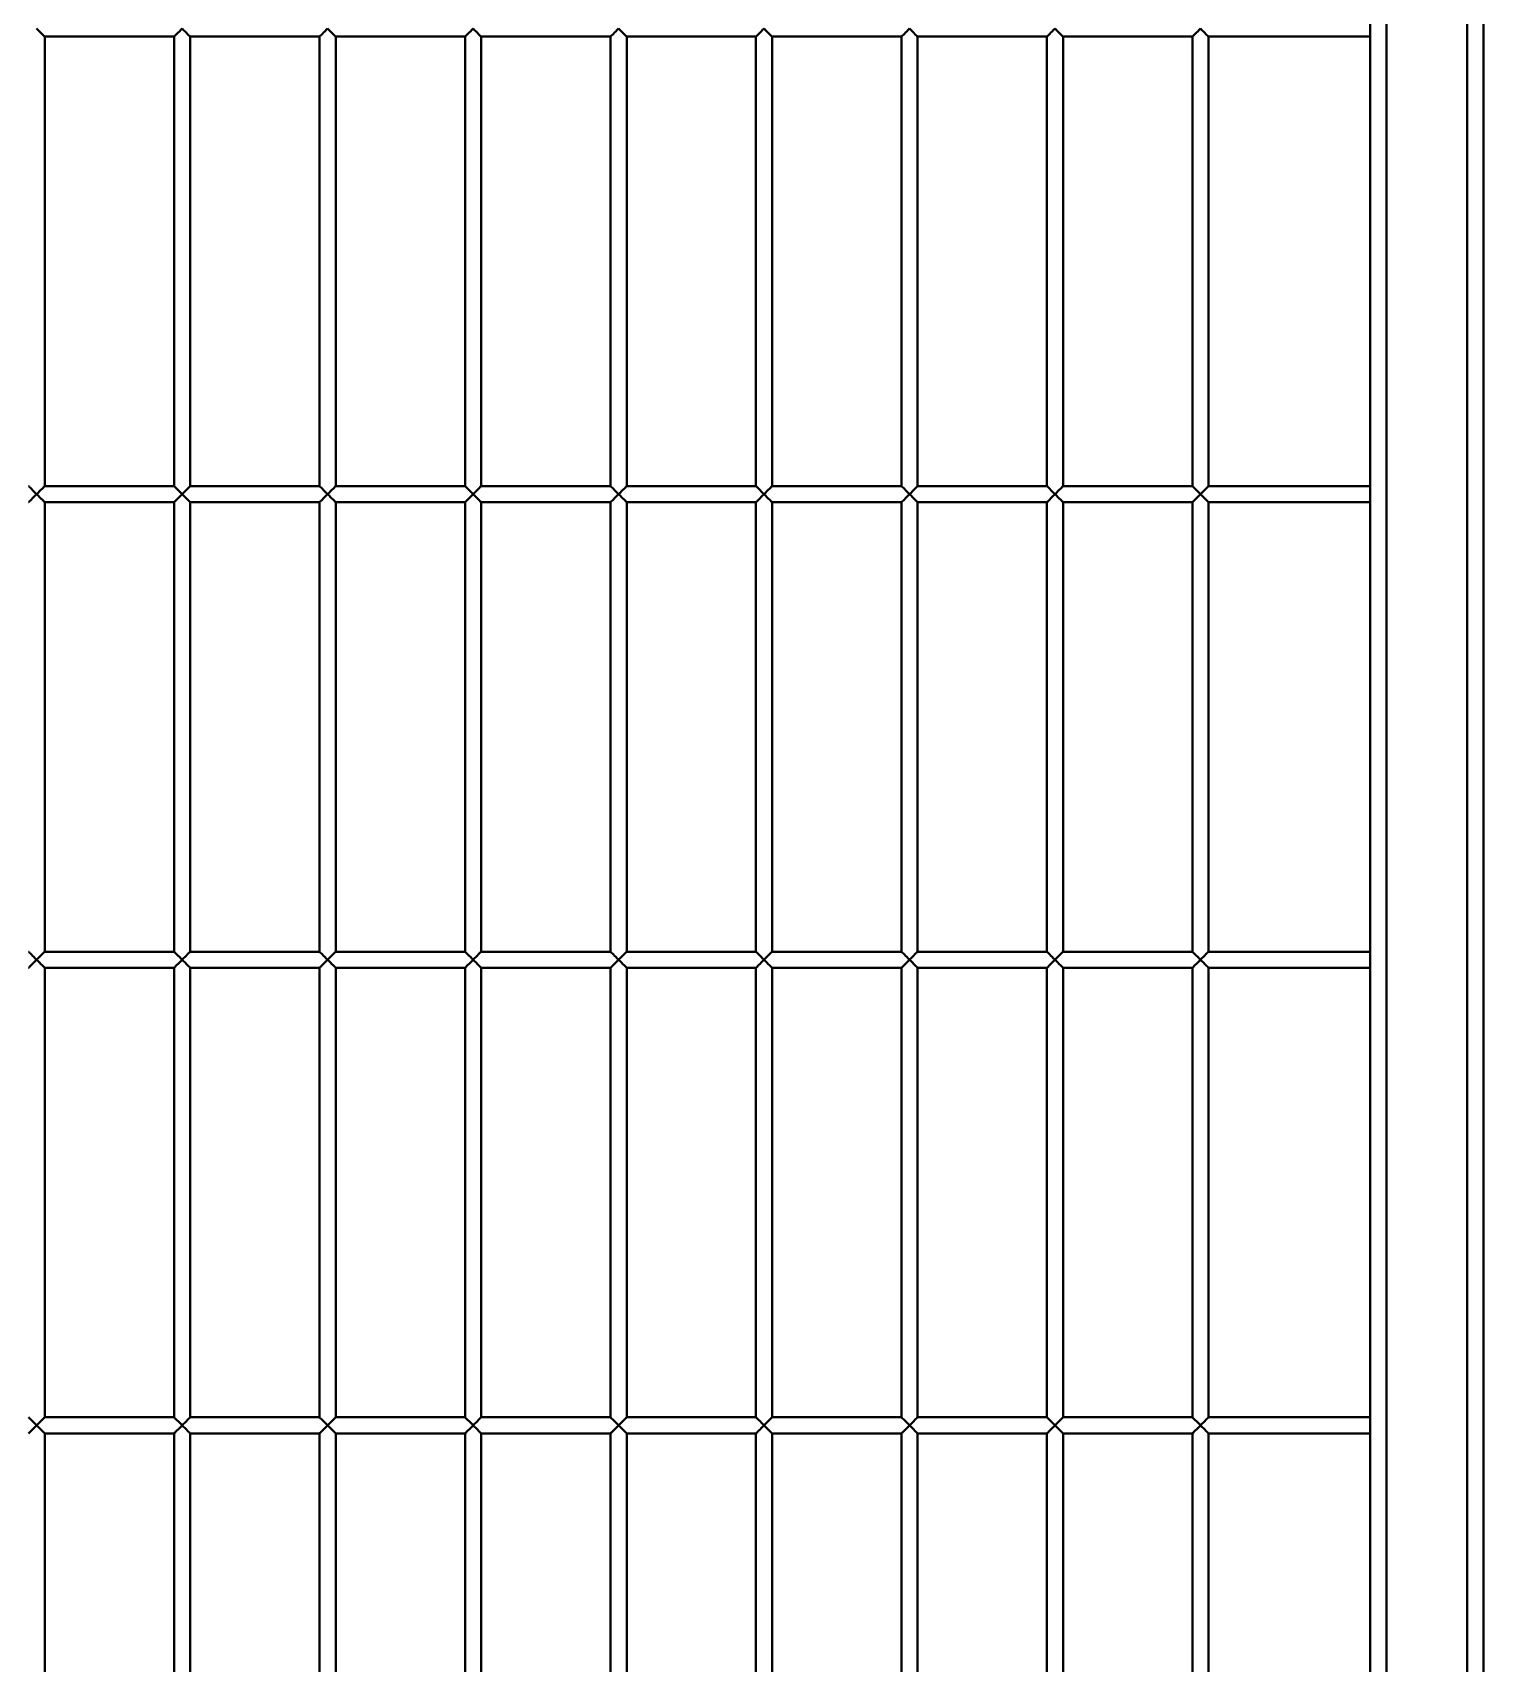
# Model space of a CAD drawing. Header units: millimetres. Extents: x 0 to 420, y 0 to 297.
# Drawn here: x 286.41 to 295.38, y 225.83 to 235.92 of the extents above; entities that cross this region are included whole.
import ezdxf

# ---------------------------------------------------------------- set-up
doc = ezdxf.new("R2010")
doc.units = ezdxf.units.MM

msp = doc.modelspace()

# ---------------------------------------------------------------- linework, layer by layer
at = {"color": 7, "linetype": 'Continuous', "lineweight": 40}
for p, q in [((295.3825, 253.8453), (295.3825, 217.8453)), ((295.2825, 217.9453), (295.2825, 253.7453)), ((294.7825, 253.2453), (294.7825, 218.4453)), ((294.6825, 218.5453), (294.6825, 253.1453)), ((286.4825, 233.1153), (286.4825, 235.8953)), ((286.4825, 235.8953), (287.2825, 235.8953)), ((287.2825, 235.8953), (287.2825, 233.1153)), ((287.3825, 233.1153), (287.3825, 235.8953)), ((287.3825, 235.8953), (288.1825, 235.8953)), ((288.1825, 235.8953), (288.1825, 233.1153)), ((288.2825, 233.1153), (288.2825, 235.8953)), ((288.2825, 235.8953), (289.0825, 235.8953)), ((289.0825, 235.8953), (289.0825, 233.1153)), ((289.1825, 233.1153), (289.1825, 235.8953)), ((289.1825, 235.8953), (289.9825, 235.8953)), ((289.9825, 235.8953), (289.9825, 233.1153)), ((290.0825, 233.1153), (290.0825, 235.8953)), ((290.0825, 235.8953), (290.8825, 235.8953)), ((290.8825, 235.8953), (290.8825, 233.1153)), ((290.9825, 233.1153), (290.9825, 235.8953)), ((290.9825, 235.8953), (291.7825, 235.8953)), ((291.7825, 235.8953), (291.7825, 233.1153)), ((291.8825, 233.1153), (291.8825, 235.8953)), ((291.8825, 235.8953), (292.6825, 235.8953)), ((292.6825, 235.8953), (292.6825, 233.1153)), ((292.7825, 233.1153), (292.7825, 235.8953)), ((292.7825, 235.8953), (293.5825, 235.8953)), ((293.5825, 235.8953), (293.5825, 233.1153)), ((293.6825, 235.8953), (294.6825, 235.8953)), ((293.6825, 233.1153), (293.6825, 235.8953)), ((287.2825, 233.1153), (286.4825, 233.1153)), ((288.1825, 233.1153), (287.3825, 233.1153)), ((289.0825, 233.1153), (288.2825, 233.1153)), ((289.9825, 233.1153), (289.1825, 233.1153)), ((290.8825, 233.1153), (290.0825, 233.1153)), ((291.7825, 233.1153), (290.9825, 233.1153)), ((292.6825, 233.1153), (291.8825, 233.1153)), ((293.5825, 233.1153), (292.7825, 233.1153)), ((294.6825, 233.1153), (293.6825, 233.1153)), ((286.4825, 230.2353), (286.4825, 233.0153)), ((286.4825, 233.0153), (287.2825, 233.0153)), ((287.2825, 233.0153), (287.2825, 230.2353)), ((287.3825, 230.2353), (287.3825, 233.0153)), ((287.3825, 233.0153), (288.1825, 233.0153)), ((288.1825, 233.0153), (288.1825, 230.2353)), ((288.2825, 230.2353), (288.2825, 233.0153)), ((288.2825, 233.0153), (289.0825, 233.0153)), ((289.0825, 233.0153), (289.0825, 230.2353)), ((289.1825, 230.2353), (289.1825, 233.0153)), ((289.1825, 233.0153), (289.9825, 233.0153)), ((289.9825, 233.0153), (289.9825, 230.2353)), ((290.0825, 230.2353), (290.0825, 233.0153)), ((290.0825, 233.0153), (290.8825, 233.0153)), ((290.8825, 233.0153), (290.8825, 230.2353)), ((290.9825, 230.2353), (290.9825, 233.0153)), ((290.9825, 233.0153), (291.7825, 233.0153)), ((291.7825, 233.0153), (291.7825, 230.2353)), ((291.8825, 230.2353), (291.8825, 233.0153)), ((291.8825, 233.0153), (292.6825, 233.0153)), ((292.6825, 233.0153), (292.6825, 230.2353)), ((292.7825, 230.2353), (292.7825, 233.0153)), ((292.7825, 233.0153), (293.5825, 233.0153)), ((293.5825, 233.0153), (293.5825, 230.2353)), ((293.6825, 233.0153), (294.6825, 233.0153)), ((293.6825, 230.2353), (293.6825, 233.0153)), ((287.2825, 230.2353), (286.4825, 230.2353)), ((288.1825, 230.2353), (287.3825, 230.2353)), ((289.0825, 230.2353), (288.2825, 230.2353)), ((289.9825, 230.2353), (289.1825, 230.2353)), ((290.8825, 230.2353), (290.0825, 230.2353)), ((291.7825, 230.2353), (290.9825, 230.2353)), ((292.6825, 230.2353), (291.8825, 230.2353)), ((293.5825, 230.2353), (292.7825, 230.2353)), ((294.6825, 230.2353), (293.6825, 230.2353)), ((286.4825, 227.3553), (286.4825, 230.1353)), ((286.4825, 230.1353), (287.2825, 230.1353)), ((287.2825, 230.1353), (287.2825, 227.3553)), ((287.3825, 227.3553), (287.3825, 230.1353)), ((287.3825, 230.1353), (288.1825, 230.1353)), ((288.1825, 230.1353), (288.1825, 227.3553)), ((288.2825, 227.3553), (288.2825, 230.1353)), ((288.2825, 230.1353), (289.0825, 230.1353)), ((289.0825, 230.1353), (289.0825, 227.3553)), ((289.1825, 227.3553), (289.1825, 230.1353)), ((289.1825, 230.1353), (289.9825, 230.1353)), ((289.9825, 230.1353), (289.9825, 227.3553)), ((290.0825, 227.3553), (290.0825, 230.1353)), ((290.0825, 230.1353), (290.8825, 230.1353)), ((290.8825, 230.1353), (290.8825, 227.3553)), ((290.9825, 227.3553), (290.9825, 230.1353)), ((290.9825, 230.1353), (291.7825, 230.1353)), ((291.7825, 230.1353), (291.7825, 227.3553)), ((291.8825, 227.3553), (291.8825, 230.1353)), ((291.8825, 230.1353), (292.6825, 230.1353)), ((292.6825, 230.1353), (292.6825, 227.3553)), ((292.7825, 227.3553), (292.7825, 230.1353)), ((292.7825, 230.1353), (293.5825, 230.1353)), ((293.5825, 230.1353), (293.5825, 227.3553)), ((293.6825, 230.1353), (294.6825, 230.1353)), ((293.6825, 227.3553), (293.6825, 230.1353)), ((287.2825, 227.3553), (286.4825, 227.3553)), ((288.1825, 227.3553), (287.3825, 227.3553)), ((289.0825, 227.3553), (288.2825, 227.3553)), ((289.9825, 227.3553), (289.1825, 227.3553)), ((290.8825, 227.3553), (290.0825, 227.3553)), ((291.7825, 227.3553), (290.9825, 227.3553)), ((292.6825, 227.3553), (291.8825, 227.3553)), ((293.5825, 227.3553), (292.7825, 227.3553)), ((294.6825, 227.3553), (293.6825, 227.3553)), ((286.4825, 224.4753), (286.4825, 227.2553)), ((286.4825, 227.2553), (287.2825, 227.2553)), ((287.2825, 227.2553), (287.2825, 224.4753)), ((287.3825, 224.4753), (287.3825, 227.2553)), ((287.3825, 227.2553), (288.1825, 227.2553)), ((288.1825, 227.2553), (288.1825, 224.4753)), ((288.2825, 224.4753), (288.2825, 227.2553)), ((288.2825, 227.2553), (289.0825, 227.2553)), ((289.0825, 227.2553), (289.0825, 224.4753)), ((289.1825, 224.4753), (289.1825, 227.2553)), ((289.1825, 227.2553), (289.9825, 227.2553)), ((289.9825, 227.2553), (289.9825, 224.4753)), ((290.0825, 224.4753), (290.0825, 227.2553)), ((290.0825, 227.2553), (290.8825, 227.2553)), ((290.8825, 227.2553), (290.8825, 224.4753)), ((290.9825, 224.4753), (290.9825, 227.2553)), ((290.9825, 227.2553), (291.7825, 227.2553)), ((291.7825, 227.2553), (291.7825, 224.4753)), ((291.8825, 224.4753), (291.8825, 227.2553)), ((291.8825, 227.2553), (292.6825, 227.2553)), ((292.6825, 227.2553), (292.6825, 224.4753)), ((292.7825, 224.4753), (292.7825, 227.2553)), ((292.7825, 227.2553), (293.5825, 227.2553)), ((293.5825, 227.2553), (293.5825, 224.4753)), ((293.6825, 227.2553), (294.6825, 227.2553)), ((293.6825, 224.4753), (293.6825, 227.2553))]:
    msp.add_line(p, q, dxfattribs=at)
at = {"color": 7, "linetype": 'Continuous', "lineweight": 40, "flags": 128}
for points in [[(286.4825, 235.8953), (286.4823, 235.8955), (286.4806, 235.8972), (286.4772, 235.9006), (286.4724, 235.9054), (286.4662, 235.9117), (286.4588, 235.919), (286.4505, 235.9273), (286.4417, 235.9361), (286.4325, 235.9453)], [(287.3325, 235.9453), (287.3238, 235.9367), (287.3154, 235.9282), (287.3075, 235.9203), (287.3003, 235.9132), (287.2942, 235.907), (287.2892, 235.902), (287.2855, 235.8984), (287.2832, 235.8961), (287.2825, 235.8953)], [(287.3825, 235.8953), (287.3823, 235.8955), (287.3806, 235.8972), (287.3772, 235.9006), (287.3724, 235.9054), (287.3662, 235.9117), (287.3588, 235.919), (287.3505, 235.9273), (287.3417, 235.9361), (287.3325, 235.9453)], [(288.2325, 235.9453), (288.2238, 235.9367), (288.2154, 235.9282), (288.2075, 235.9203), (288.2003, 235.9132), (288.1942, 235.907), (288.1892, 235.902), (288.1855, 235.8984), (288.1832, 235.8961), (288.1825, 235.8953)], [(288.2825, 235.8953), (288.2823, 235.8955), (288.2806, 235.8972), (288.2772, 235.9006), (288.2724, 235.9054), (288.2662, 235.9117), (288.2588, 235.919), (288.2505, 235.9273), (288.2417, 235.9361), (288.2325, 235.9453)], [(289.1325, 235.9453), (289.1238, 235.9367), (289.1154, 235.9282), (289.1075, 235.9203), (289.1003, 235.9132), (289.0942, 235.907), (289.0892, 235.902), (289.0855, 235.8984), (289.0832, 235.8961), (289.0825, 235.8953)], [(289.1825, 235.8953), (289.1823, 235.8955), (289.1806, 235.8972), (289.1772, 235.9006), (289.1724, 235.9054), (289.1662, 235.9117), (289.1588, 235.919), (289.1505, 235.9273), (289.1417, 235.9361), (289.1325, 235.9453)], [(290.0325, 235.9453), (290.0238, 235.9367), (290.0154, 235.9282), (290.0075, 235.9203), (290.0003, 235.9132), (289.9942, 235.907), (289.9892, 235.902), (289.9855, 235.8984), (289.9832, 235.8961), (289.9825, 235.8953)], [(290.0825, 235.8953), (290.0823, 235.8955), (290.0806, 235.8972), (290.0772, 235.9006), (290.0724, 235.9054), (290.0662, 235.9117), (290.0588, 235.919), (290.0505, 235.9273), (290.0417, 235.9361), (290.0325, 235.9453)], [(290.9325, 235.9453), (290.9238, 235.9367), (290.9154, 235.9282), (290.9075, 235.9203), (290.9003, 235.9132), (290.8942, 235.907), (290.8892, 235.902), (290.8855, 235.8984), (290.8832, 235.8961), (290.8825, 235.8953)], [(290.9825, 235.8953), (290.9823, 235.8955), (290.9806, 235.8972), (290.9772, 235.9006), (290.9724, 235.9054), (290.9662, 235.9117), (290.9588, 235.919), (290.9505, 235.9273), (290.9417, 235.9361), (290.9325, 235.9453)], [(291.8325, 235.9453), (291.8238, 235.9367), (291.8154, 235.9282), (291.8075, 235.9203), (291.8003, 235.9132), (291.7942, 235.907), (291.7892, 235.902), (291.7855, 235.8984), (291.7832, 235.8961), (291.7825, 235.8953)], [(291.8825, 235.8953), (291.8823, 235.8955), (291.8806, 235.8972), (291.8772, 235.9006), (291.8724, 235.9054), (291.8662, 235.9117), (291.8588, 235.919), (291.8505, 235.9273), (291.8417, 235.9361), (291.8325, 235.9453)], [(292.7325, 235.9453), (292.7238, 235.9367), (292.7154, 235.9282), (292.7075, 235.9203), (292.7003, 235.9132), (292.6942, 235.907), (292.6892, 235.902), (292.6855, 235.8984), (292.6832, 235.8961), (292.6825, 235.8953)], [(292.7825, 235.8953), (292.7823, 235.8955), (292.7806, 235.8972), (292.7772, 235.9006), (292.7724, 235.9054), (292.7662, 235.9117), (292.7588, 235.919), (292.7505, 235.9273), (292.7417, 235.9361), (292.7325, 235.9453)], [(293.6325, 235.9453), (293.6238, 235.9367), (293.6154, 235.9282), (293.6075, 235.9203), (293.6003, 235.9132), (293.5942, 235.907), (293.5892, 235.902), (293.5855, 235.8984), (293.5832, 235.8961), (293.5825, 235.8953)], [(293.6825, 235.8953), (293.6823, 235.8955), (293.6806, 235.8972), (293.6772, 235.9006), (293.6724, 235.9054), (293.6662, 235.9117), (293.6588, 235.919), (293.6505, 235.9273), (293.6417, 235.9361), (293.6325, 235.9453)], [(286.3825, 233.1153), (286.3832, 233.1146), (286.3855, 233.1123), (286.3892, 233.1086), (286.3942, 233.1036), (286.4003, 233.0975), (286.4075, 233.0903), (286.4154, 233.0824), (286.4238, 233.074), (286.4325, 233.0653)], [(286.4325, 233.0653), (286.4238, 233.0567), (286.4154, 233.0482), (286.4075, 233.0403), (286.4003, 233.0332), (286.3942, 233.027), (286.3892, 233.022), (286.3855, 233.0184), (286.3832, 233.0161), (286.3825, 233.0153)], [(286.4325, 233.0653), (286.4417, 233.0745), (286.4505, 233.0834), (286.4588, 233.0917), (286.4662, 233.099), (286.4724, 233.1052), (286.4772, 233.1101), (286.4806, 233.1134), (286.4823, 233.1151), (286.4825, 233.1153)], [(286.4825, 233.0153), (286.4823, 233.0155), (286.4806, 233.0172), (286.4772, 233.0206), (286.4724, 233.0254), (286.4662, 233.0317), (286.4588, 233.039), (286.4505, 233.0473), (286.4417, 233.0561), (286.4325, 233.0653)], [(287.2825, 233.1153), (287.2832, 233.1146), (287.2855, 233.1123), (287.2892, 233.1086), (287.2942, 233.1036), (287.3003, 233.0975), (287.3075, 233.0903), (287.3154, 233.0824), (287.3238, 233.074), (287.3325, 233.0653)], [(287.3325, 233.0653), (287.3238, 233.0567), (287.3154, 233.0482), (287.3075, 233.0403), (287.3003, 233.0332), (287.2942, 233.027), (287.2892, 233.022), (287.2855, 233.0184), (287.2832, 233.0161), (287.2825, 233.0153)], [(287.3325, 233.0653), (287.3417, 233.0745), (287.3505, 233.0834), (287.3588, 233.0917), (287.3662, 233.099), (287.3724, 233.1052), (287.3772, 233.1101), (287.3806, 233.1134), (287.3823, 233.1151), (287.3825, 233.1153)], [(287.3825, 233.0153), (287.3823, 233.0155), (287.3806, 233.0172), (287.3772, 233.0206), (287.3724, 233.0254), (287.3662, 233.0317), (287.3588, 233.039), (287.3505, 233.0473), (287.3417, 233.0561), (287.3325, 233.0653)], [(288.1825, 233.1153), (288.1832, 233.1146), (288.1855, 233.1123), (288.1892, 233.1086), (288.1942, 233.1036), (288.2003, 233.0975), (288.2075, 233.0903), (288.2154, 233.0824), (288.2238, 233.074), (288.2325, 233.0653)], [(288.2325, 233.0653), (288.2238, 233.0567), (288.2154, 233.0482), (288.2075, 233.0403), (288.2003, 233.0332), (288.1942, 233.027), (288.1892, 233.022), (288.1855, 233.0184), (288.1832, 233.0161), (288.1825, 233.0153)], [(288.2325, 233.0653), (288.2417, 233.0745), (288.2505, 233.0834), (288.2588, 233.0917), (288.2662, 233.099), (288.2724, 233.1052), (288.2772, 233.1101), (288.2806, 233.1134), (288.2823, 233.1151), (288.2825, 233.1153)], [(288.2825, 233.0153), (288.2823, 233.0155), (288.2806, 233.0172), (288.2772, 233.0206), (288.2724, 233.0254), (288.2662, 233.0317), (288.2588, 233.039), (288.2505, 233.0473), (288.2417, 233.0561), (288.2325, 233.0653)], [(289.0825, 233.1153), (289.0832, 233.1146), (289.0855, 233.1123), (289.0892, 233.1086), (289.0942, 233.1036), (289.1003, 233.0975), (289.1075, 233.0903), (289.1154, 233.0824), (289.1238, 233.074), (289.1325, 233.0653)], [(289.1325, 233.0653), (289.1238, 233.0567), (289.1154, 233.0482), (289.1075, 233.0403), (289.1003, 233.0332), (289.0942, 233.027), (289.0892, 233.022), (289.0855, 233.0184), (289.0832, 233.0161), (289.0825, 233.0153)], [(289.1325, 233.0653), (289.1417, 233.0745), (289.1505, 233.0834), (289.1588, 233.0917), (289.1662, 233.099), (289.1724, 233.1052), (289.1772, 233.1101), (289.1806, 233.1134), (289.1823, 233.1151), (289.1825, 233.1153)], [(289.1825, 233.0153), (289.1823, 233.0155), (289.1806, 233.0172), (289.1772, 233.0206), (289.1724, 233.0254), (289.1662, 233.0317), (289.1588, 233.039), (289.1505, 233.0473), (289.1417, 233.0561), (289.1325, 233.0653)], [(289.9825, 233.1153), (289.9832, 233.1146), (289.9855, 233.1123), (289.9892, 233.1086), (289.9942, 233.1036), (290.0003, 233.0975), (290.0075, 233.0903), (290.0154, 233.0824), (290.0238, 233.074), (290.0325, 233.0653)], [(290.0325, 233.0653), (290.0238, 233.0567), (290.0154, 233.0482), (290.0075, 233.0403), (290.0003, 233.0332), (289.9942, 233.027), (289.9892, 233.022), (289.9855, 233.0184), (289.9832, 233.0161), (289.9825, 233.0153)], [(290.0325, 233.0653), (290.0417, 233.0745), (290.0505, 233.0834), (290.0588, 233.0917), (290.0662, 233.099), (290.0724, 233.1052), (290.0772, 233.1101), (290.0806, 233.1134), (290.0823, 233.1151), (290.0825, 233.1153)], [(290.0825, 233.0153), (290.0823, 233.0155), (290.0806, 233.0172), (290.0772, 233.0206), (290.0724, 233.0254), (290.0662, 233.0317), (290.0588, 233.039), (290.0505, 233.0473), (290.0417, 233.0561), (290.0325, 233.0653)], [(290.8825, 233.1153), (290.8832, 233.1146), (290.8855, 233.1123), (290.8892, 233.1086), (290.8942, 233.1036), (290.9003, 233.0975), (290.9075, 233.0903), (290.9154, 233.0824), (290.9238, 233.074), (290.9325, 233.0653)], [(290.9325, 233.0653), (290.9238, 233.0567), (290.9154, 233.0482), (290.9075, 233.0403), (290.9003, 233.0332), (290.8942, 233.027), (290.8892, 233.022), (290.8855, 233.0184), (290.8832, 233.0161), (290.8825, 233.0153)], [(290.9325, 233.0653), (290.9417, 233.0745), (290.9505, 233.0834), (290.9588, 233.0917), (290.9662, 233.099), (290.9724, 233.1052), (290.9772, 233.1101), (290.9806, 233.1134), (290.9823, 233.1151), (290.9825, 233.1153)], [(290.9825, 233.0153), (290.9823, 233.0155), (290.9806, 233.0172), (290.9772, 233.0206), (290.9724, 233.0254), (290.9662, 233.0317), (290.9588, 233.039), (290.9505, 233.0473), (290.9417, 233.0561), (290.9325, 233.0653)], [(291.7825, 233.1153), (291.7832, 233.1146), (291.7855, 233.1123), (291.7892, 233.1086), (291.7942, 233.1036), (291.8003, 233.0975), (291.8075, 233.0903), (291.8154, 233.0824), (291.8238, 233.074), (291.8325, 233.0653)], [(291.8325, 233.0653), (291.8238, 233.0567), (291.8154, 233.0482), (291.8075, 233.0403), (291.8003, 233.0332), (291.7942, 233.027), (291.7892, 233.022), (291.7855, 233.0184), (291.7832, 233.0161), (291.7825, 233.0153)], [(291.8325, 233.0653), (291.8417, 233.0745), (291.8505, 233.0834), (291.8588, 233.0917), (291.8662, 233.099), (291.8724, 233.1052), (291.8772, 233.1101), (291.8806, 233.1134), (291.8823, 233.1151), (291.8825, 233.1153)], [(291.8825, 233.0153), (291.8823, 233.0155), (291.8806, 233.0172), (291.8772, 233.0206), (291.8724, 233.0254), (291.8662, 233.0317), (291.8588, 233.039), (291.8505, 233.0473), (291.8417, 233.0561), (291.8325, 233.0653)], [(292.6825, 233.1153), (292.6832, 233.1146), (292.6855, 233.1123), (292.6892, 233.1086), (292.6942, 233.1036), (292.7003, 233.0975), (292.7075, 233.0903), (292.7154, 233.0824), (292.7238, 233.074), (292.7325, 233.0653)], [(292.7325, 233.0653), (292.7238, 233.0567), (292.7154, 233.0482), (292.7075, 233.0403), (292.7003, 233.0332), (292.6942, 233.027), (292.6892, 233.022), (292.6855, 233.0184), (292.6832, 233.0161), (292.6825, 233.0153)], [(292.7325, 233.0653), (292.7417, 233.0745), (292.7505, 233.0834), (292.7588, 233.0917), (292.7662, 233.099), (292.7724, 233.1052), (292.7772, 233.1101), (292.7806, 233.1134), (292.7823, 233.1151), (292.7825, 233.1153)], [(292.7825, 233.0153), (292.7823, 233.0155), (292.7806, 233.0172), (292.7772, 233.0206), (292.7724, 233.0254), (292.7662, 233.0317), (292.7588, 233.039), (292.7505, 233.0473), (292.7417, 233.0561), (292.7325, 233.0653)], [(293.5825, 233.1153), (293.5832, 233.1146), (293.5855, 233.1123), (293.5892, 233.1086), (293.5942, 233.1036), (293.6003, 233.0975), (293.6075, 233.0903), (293.6154, 233.0824), (293.6238, 233.074), (293.6325, 233.0653)], [(293.6325, 233.0653), (293.6238, 233.0567), (293.6154, 233.0482), (293.6075, 233.0403), (293.6003, 233.0332), (293.5942, 233.027), (293.5892, 233.022), (293.5855, 233.0184), (293.5832, 233.0161), (293.5825, 233.0153)], [(293.6325, 233.0653), (293.6417, 233.0745), (293.6505, 233.0834), (293.6588, 233.0917), (293.6662, 233.099), (293.6724, 233.1052), (293.6772, 233.1101), (293.6806, 233.1134), (293.6823, 233.1151), (293.6825, 233.1153)], [(293.6825, 233.0153), (293.6823, 233.0155), (293.6806, 233.0172), (293.6772, 233.0206), (293.6724, 233.0254), (293.6662, 233.0317), (293.6588, 233.039), (293.6505, 233.0473), (293.6417, 233.0561), (293.6325, 233.0653)], [(286.3825, 230.2353), (286.3832, 230.2346), (286.3855, 230.2323), (286.3892, 230.2286), (286.3942, 230.2236), (286.4003, 230.2175), (286.4075, 230.2103), (286.4154, 230.2024), (286.4238, 230.194), (286.4325, 230.1853)], [(286.4325, 230.1853), (286.4417, 230.1945), (286.4505, 230.2034), (286.4588, 230.2117), (286.4662, 230.219), (286.4724, 230.2252), (286.4772, 230.2301), (286.4806, 230.2334), (286.4823, 230.2351), (286.4825, 230.2353)], [(287.2825, 230.2353), (287.2832, 230.2346), (287.2855, 230.2323), (287.2892, 230.2286), (287.2942, 230.2236), (287.3003, 230.2175), (287.3075, 230.2103), (287.3154, 230.2024), (287.3238, 230.194), (287.3325, 230.1853)], [(287.3325, 230.1853), (287.3417, 230.1945), (287.3505, 230.2034), (287.3588, 230.2117), (287.3662, 230.219), (287.3724, 230.2252), (287.3772, 230.2301), (287.3806, 230.2334), (287.3823, 230.2351), (287.3825, 230.2353)], [(288.1825, 230.2353), (288.1832, 230.2346), (288.1855, 230.2323), (288.1892, 230.2286), (288.1942, 230.2236), (288.2003, 230.2175), (288.2075, 230.2103), (288.2154, 230.2024), (288.2238, 230.194), (288.2325, 230.1853)], [(288.2325, 230.1853), (288.2417, 230.1945), (288.2505, 230.2034), (288.2588, 230.2117), (288.2662, 230.219), (288.2724, 230.2252), (288.2772, 230.2301), (288.2806, 230.2334), (288.2823, 230.2351), (288.2825, 230.2353)], [(289.0825, 230.2353), (289.0832, 230.2346), (289.0855, 230.2323), (289.0892, 230.2286), (289.0942, 230.2236), (289.1003, 230.2175), (289.1075, 230.2103), (289.1154, 230.2024), (289.1238, 230.194), (289.1325, 230.1853)], [(289.1325, 230.1853), (289.1417, 230.1945), (289.1505, 230.2034), (289.1588, 230.2117), (289.1662, 230.219), (289.1724, 230.2252), (289.1772, 230.2301), (289.1806, 230.2334), (289.1823, 230.2351), (289.1825, 230.2353)], [(289.9825, 230.2353), (289.9832, 230.2346), (289.9855, 230.2323), (289.9892, 230.2286), (289.9942, 230.2236), (290.0003, 230.2175), (290.0075, 230.2103), (290.0154, 230.2024), (290.0238, 230.194), (290.0325, 230.1853)], [(290.0325, 230.1853), (290.0417, 230.1945), (290.0505, 230.2034), (290.0588, 230.2117), (290.0662, 230.219), (290.0724, 230.2252), (290.0772, 230.2301), (290.0806, 230.2334), (290.0823, 230.2351), (290.0825, 230.2353)], [(290.8825, 230.2353), (290.8832, 230.2346), (290.8855, 230.2323), (290.8892, 230.2286), (290.8942, 230.2236), (290.9003, 230.2175), (290.9075, 230.2103), (290.9154, 230.2024), (290.9238, 230.194), (290.9325, 230.1853)], [(290.9325, 230.1853), (290.9417, 230.1945), (290.9505, 230.2034), (290.9588, 230.2117), (290.9662, 230.219), (290.9724, 230.2252), (290.9772, 230.2301), (290.9806, 230.2334), (290.9823, 230.2351), (290.9825, 230.2353)], [(291.7825, 230.2353), (291.7832, 230.2346), (291.7855, 230.2323), (291.7892, 230.2286), (291.7942, 230.2236), (291.8003, 230.2175), (291.8075, 230.2103), (291.8154, 230.2024), (291.8238, 230.194), (291.8325, 230.1853)], [(291.8325, 230.1853), (291.8417, 230.1945), (291.8505, 230.2034), (291.8588, 230.2117), (291.8662, 230.219), (291.8724, 230.2252), (291.8772, 230.2301), (291.8806, 230.2334), (291.8823, 230.2351), (291.8825, 230.2353)], [(292.6825, 230.2353), (292.6832, 230.2346), (292.6855, 230.2323), (292.6892, 230.2286), (292.6942, 230.2236), (292.7003, 230.2175), (292.7075, 230.2103), (292.7154, 230.2024), (292.7238, 230.194), (292.7325, 230.1853)], [(292.7325, 230.1853), (292.7417, 230.1945), (292.7505, 230.2034), (292.7588, 230.2117), (292.7662, 230.219), (292.7724, 230.2252), (292.7772, 230.2301), (292.7806, 230.2334), (292.7823, 230.2351), (292.7825, 230.2353)], [(293.5825, 230.2353), (293.5832, 230.2346), (293.5855, 230.2323), (293.5892, 230.2286), (293.5942, 230.2236), (293.6003, 230.2175), (293.6075, 230.2103), (293.6154, 230.2024), (293.6238, 230.194), (293.6325, 230.1853)], [(293.6325, 230.1853), (293.6417, 230.1945), (293.6505, 230.2034), (293.6588, 230.2117), (293.6662, 230.219), (293.6724, 230.2252), (293.6772, 230.2301), (293.6806, 230.2334), (293.6823, 230.2351), (293.6825, 230.2353)], [(286.4325, 230.1853), (286.4238, 230.1767), (286.4154, 230.1682), (286.4075, 230.1603), (286.4003, 230.1532), (286.3942, 230.147), (286.3892, 230.142), (286.3855, 230.1384), (286.3832, 230.1361), (286.3825, 230.1353)], [(286.4825, 230.1353), (286.4823, 230.1355), (286.4806, 230.1372), (286.4772, 230.1406), (286.4724, 230.1454), (286.4662, 230.1517), (286.4588, 230.159), (286.4505, 230.1673), (286.4417, 230.1761), (286.4325, 230.1853)], [(287.3325, 230.1853), (287.3238, 230.1767), (287.3154, 230.1682), (287.3075, 230.1603), (287.3003, 230.1532), (287.2942, 230.147), (287.2892, 230.142), (287.2855, 230.1384), (287.2832, 230.1361), (287.2825, 230.1353)], [(287.3825, 230.1353), (287.3823, 230.1355), (287.3806, 230.1372), (287.3772, 230.1406), (287.3724, 230.1454), (287.3662, 230.1517), (287.3588, 230.159), (287.3505, 230.1673), (287.3417, 230.1761), (287.3325, 230.1853)], [(288.2325, 230.1853), (288.2238, 230.1767), (288.2154, 230.1682), (288.2075, 230.1603), (288.2003, 230.1532), (288.1942, 230.147), (288.1892, 230.142), (288.1855, 230.1384), (288.1832, 230.1361), (288.1825, 230.1353)], [(288.2825, 230.1353), (288.2823, 230.1355), (288.2806, 230.1372), (288.2772, 230.1406), (288.2724, 230.1454), (288.2662, 230.1517), (288.2588, 230.159), (288.2505, 230.1673), (288.2417, 230.1761), (288.2325, 230.1853)], [(289.1325, 230.1853), (289.1238, 230.1767), (289.1154, 230.1682), (289.1075, 230.1603), (289.1003, 230.1532), (289.0942, 230.147), (289.0892, 230.142), (289.0855, 230.1384), (289.0832, 230.1361), (289.0825, 230.1353)], [(289.1825, 230.1353), (289.1823, 230.1355), (289.1806, 230.1372), (289.1772, 230.1406), (289.1724, 230.1454), (289.1662, 230.1517), (289.1588, 230.159), (289.1505, 230.1673), (289.1417, 230.1761), (289.1325, 230.1853)], [(290.0325, 230.1853), (290.0238, 230.1767), (290.0154, 230.1682), (290.0075, 230.1603), (290.0003, 230.1532), (289.9942, 230.147), (289.9892, 230.142), (289.9855, 230.1384), (289.9832, 230.1361), (289.9825, 230.1353)], [(290.0825, 230.1353), (290.0823, 230.1355), (290.0806, 230.1372), (290.0772, 230.1406), (290.0724, 230.1454), (290.0662, 230.1517), (290.0588, 230.159), (290.0505, 230.1673), (290.0417, 230.1761), (290.0325, 230.1853)], [(290.9325, 230.1853), (290.9238, 230.1767), (290.9154, 230.1682), (290.9075, 230.1603), (290.9003, 230.1532), (290.8942, 230.147), (290.8892, 230.142), (290.8855, 230.1384), (290.8832, 230.1361), (290.8825, 230.1353)], [(290.9825, 230.1353), (290.9823, 230.1355), (290.9806, 230.1372), (290.9772, 230.1406), (290.9724, 230.1454), (290.9662, 230.1517), (290.9588, 230.159), (290.9505, 230.1673), (290.9417, 230.1761), (290.9325, 230.1853)], [(291.8325, 230.1853), (291.8238, 230.1767), (291.8154, 230.1682), (291.8075, 230.1603), (291.8003, 230.1532), (291.7942, 230.147), (291.7892, 230.142), (291.7855, 230.1384), (291.7832, 230.1361), (291.7825, 230.1353)], [(291.8825, 230.1353), (291.8823, 230.1355), (291.8806, 230.1372), (291.8772, 230.1406), (291.8724, 230.1454), (291.8662, 230.1517), (291.8588, 230.159), (291.8505, 230.1673), (291.8417, 230.1761), (291.8325, 230.1853)], [(292.7325, 230.1853), (292.7238, 230.1767), (292.7154, 230.1682), (292.7075, 230.1603), (292.7003, 230.1532), (292.6942, 230.147), (292.6892, 230.142), (292.6855, 230.1384), (292.6832, 230.1361), (292.6825, 230.1353)], [(292.7825, 230.1353), (292.7823, 230.1355), (292.7806, 230.1372), (292.7772, 230.1406), (292.7724, 230.1454), (292.7662, 230.1517), (292.7588, 230.159), (292.7505, 230.1673), (292.7417, 230.1761), (292.7325, 230.1853)], [(293.6325, 230.1853), (293.6238, 230.1767), (293.6154, 230.1682), (293.6075, 230.1603), (293.6003, 230.1532), (293.5942, 230.147), (293.5892, 230.142), (293.5855, 230.1384), (293.5832, 230.1361), (293.5825, 230.1353)], [(293.6825, 230.1353), (293.6823, 230.1355), (293.6806, 230.1372), (293.6772, 230.1406), (293.6724, 230.1454), (293.6662, 230.1517), (293.6588, 230.159), (293.6505, 230.1673), (293.6417, 230.1761), (293.6325, 230.1853)], [(286.3825, 227.3553), (286.3832, 227.3546), (286.3855, 227.3523), (286.3892, 227.3486), (286.3942, 227.3436), (286.4003, 227.3375), (286.4075, 227.3303), (286.4154, 227.3224), (286.4238, 227.314), (286.4325, 227.3053)], [(286.4325, 227.3053), (286.4238, 227.2967), (286.4154, 227.2882), (286.4075, 227.2803), (286.4003, 227.2732), (286.3942, 227.267), (286.3892, 227.262), (286.3855, 227.2584), (286.3832, 227.2561), (286.3825, 227.2553)], [(286.4325, 227.3053), (286.4417, 227.3145), (286.4505, 227.3234), (286.4588, 227.3317), (286.4662, 227.339), (286.4724, 227.3452), (286.4772, 227.3501), (286.4806, 227.3534), (286.4823, 227.3551), (286.4825, 227.3553)], [(286.4825, 227.2553), (286.4823, 227.2555), (286.4806, 227.2572), (286.4772, 227.2606), (286.4724, 227.2654), (286.4662, 227.2717), (286.4588, 227.279), (286.4505, 227.2873), (286.4417, 227.2961), (286.4325, 227.3053)], [(287.2825, 227.3553), (287.2832, 227.3546), (287.2855, 227.3523), (287.2892, 227.3486), (287.2942, 227.3436), (287.3003, 227.3375), (287.3075, 227.3303), (287.3154, 227.3224), (287.3238, 227.314), (287.3325, 227.3053)], [(287.3325, 227.3053), (287.3238, 227.2967), (287.3154, 227.2882), (287.3075, 227.2803), (287.3003, 227.2732), (287.2942, 227.267), (287.2892, 227.262), (287.2855, 227.2584), (287.2832, 227.2561), (287.2825, 227.2553)], [(287.3325, 227.3053), (287.3417, 227.3145), (287.3505, 227.3234), (287.3588, 227.3317), (287.3662, 227.339), (287.3724, 227.3452), (287.3772, 227.3501), (287.3806, 227.3534), (287.3823, 227.3551), (287.3825, 227.3553)], [(287.3825, 227.2553), (287.3823, 227.2555), (287.3806, 227.2572), (287.3772, 227.2606), (287.3724, 227.2654), (287.3662, 227.2717), (287.3588, 227.279), (287.3505, 227.2873), (287.3417, 227.2961), (287.3325, 227.3053)], [(288.1825, 227.3553), (288.1832, 227.3546), (288.1855, 227.3523), (288.1892, 227.3486), (288.1942, 227.3436), (288.2003, 227.3375), (288.2075, 227.3303), (288.2154, 227.3224), (288.2238, 227.314), (288.2325, 227.3053)], [(288.2325, 227.3053), (288.2238, 227.2967), (288.2154, 227.2882), (288.2075, 227.2803), (288.2003, 227.2732), (288.1942, 227.267), (288.1892, 227.262), (288.1855, 227.2584), (288.1832, 227.2561), (288.1825, 227.2553)], [(288.2325, 227.3053), (288.2417, 227.3145), (288.2505, 227.3234), (288.2588, 227.3317), (288.2662, 227.339), (288.2724, 227.3452), (288.2772, 227.3501), (288.2806, 227.3534), (288.2823, 227.3551), (288.2825, 227.3553)], [(288.2825, 227.2553), (288.2823, 227.2555), (288.2806, 227.2572), (288.2772, 227.2606), (288.2724, 227.2654), (288.2662, 227.2717), (288.2588, 227.279), (288.2505, 227.2873), (288.2417, 227.2961), (288.2325, 227.3053)], [(289.0825, 227.3553), (289.0832, 227.3546), (289.0855, 227.3523), (289.0892, 227.3486), (289.0942, 227.3436), (289.1003, 227.3375), (289.1075, 227.3303), (289.1154, 227.3224), (289.1238, 227.314), (289.1325, 227.3053)], [(289.1325, 227.3053), (289.1238, 227.2967), (289.1154, 227.2882), (289.1075, 227.2803), (289.1003, 227.2732), (289.0942, 227.267), (289.0892, 227.262), (289.0855, 227.2584), (289.0832, 227.2561), (289.0825, 227.2553)], [(289.1325, 227.3053), (289.1417, 227.3145), (289.1505, 227.3234), (289.1588, 227.3317), (289.1662, 227.339), (289.1724, 227.3452), (289.1772, 227.3501), (289.1806, 227.3534), (289.1823, 227.3551), (289.1825, 227.3553)], [(289.1825, 227.2553), (289.1823, 227.2555), (289.1806, 227.2572), (289.1772, 227.2606), (289.1724, 227.2654), (289.1662, 227.2717), (289.1588, 227.279), (289.1505, 227.2873), (289.1417, 227.2961), (289.1325, 227.3053)], [(289.9825, 227.3553), (289.9832, 227.3546), (289.9855, 227.3523), (289.9892, 227.3486), (289.9942, 227.3436), (290.0003, 227.3375), (290.0075, 227.3303), (290.0154, 227.3224), (290.0238, 227.314), (290.0325, 227.3053)], [(290.0325, 227.3053), (290.0238, 227.2967), (290.0154, 227.2882), (290.0075, 227.2803), (290.0003, 227.2732), (289.9942, 227.267), (289.9892, 227.262), (289.9855, 227.2584), (289.9832, 227.2561), (289.9825, 227.2553)], [(290.0325, 227.3053), (290.0417, 227.3145), (290.0505, 227.3234), (290.0588, 227.3317), (290.0662, 227.339), (290.0724, 227.3452), (290.0772, 227.3501), (290.0806, 227.3534), (290.0823, 227.3551), (290.0825, 227.3553)], [(290.0825, 227.2553), (290.0823, 227.2555), (290.0806, 227.2572), (290.0772, 227.2606), (290.0724, 227.2654), (290.0662, 227.2717), (290.0588, 227.279), (290.0505, 227.2873), (290.0417, 227.2961), (290.0325, 227.3053)], [(290.8825, 227.3553), (290.8832, 227.3546), (290.8855, 227.3523), (290.8892, 227.3486), (290.8942, 227.3436), (290.9003, 227.3375), (290.9075, 227.3303), (290.9154, 227.3224), (290.9238, 227.314), (290.9325, 227.3053)], [(290.9325, 227.3053), (290.9238, 227.2967), (290.9154, 227.2882), (290.9075, 227.2803), (290.9003, 227.2732), (290.8942, 227.267), (290.8892, 227.262), (290.8855, 227.2584), (290.8832, 227.2561), (290.8825, 227.2553)], [(290.9325, 227.3053), (290.9417, 227.3145), (290.9505, 227.3234), (290.9588, 227.3317), (290.9662, 227.339), (290.9724, 227.3452), (290.9772, 227.3501), (290.9806, 227.3534), (290.9823, 227.3551), (290.9825, 227.3553)], [(290.9825, 227.2553), (290.9823, 227.2555), (290.9806, 227.2572), (290.9772, 227.2606), (290.9724, 227.2654), (290.9662, 227.2717), (290.9588, 227.279), (290.9505, 227.2873), (290.9417, 227.2961), (290.9325, 227.3053)], [(291.7825, 227.3553), (291.7832, 227.3546), (291.7855, 227.3523), (291.7892, 227.3486), (291.7942, 227.3436), (291.8003, 227.3375), (291.8075, 227.3303), (291.8154, 227.3224), (291.8238, 227.314), (291.8325, 227.3053)], [(291.8325, 227.3053), (291.8238, 227.2967), (291.8154, 227.2882), (291.8075, 227.2803), (291.8003, 227.2732), (291.7942, 227.267), (291.7892, 227.262), (291.7855, 227.2584), (291.7832, 227.2561), (291.7825, 227.2553)], [(291.8325, 227.3053), (291.8417, 227.3145), (291.8505, 227.3234), (291.8588, 227.3317), (291.8662, 227.339), (291.8724, 227.3452), (291.8772, 227.3501), (291.8806, 227.3534), (291.8823, 227.3551), (291.8825, 227.3553)], [(291.8825, 227.2553), (291.8823, 227.2555), (291.8806, 227.2572), (291.8772, 227.2606), (291.8724, 227.2654), (291.8662, 227.2717), (291.8588, 227.279), (291.8505, 227.2873), (291.8417, 227.2961), (291.8325, 227.3053)], [(292.6825, 227.3553), (292.6832, 227.3546), (292.6855, 227.3523), (292.6892, 227.3486), (292.6942, 227.3436), (292.7003, 227.3375), (292.7075, 227.3303), (292.7154, 227.3224), (292.7238, 227.314), (292.7325, 227.3053)], [(292.7325, 227.3053), (292.7238, 227.2967), (292.7154, 227.2882), (292.7075, 227.2803), (292.7003, 227.2732), (292.6942, 227.267), (292.6892, 227.262), (292.6855, 227.2584), (292.6832, 227.2561), (292.6825, 227.2553)], [(292.7325, 227.3053), (292.7417, 227.3145), (292.7505, 227.3234), (292.7588, 227.3317), (292.7662, 227.339), (292.7724, 227.3452), (292.7772, 227.3501), (292.7806, 227.3534), (292.7823, 227.3551), (292.7825, 227.3553)], [(292.7825, 227.2553), (292.7823, 227.2555), (292.7806, 227.2572), (292.7772, 227.2606), (292.7724, 227.2654), (292.7662, 227.2717), (292.7588, 227.279), (292.7505, 227.2873), (292.7417, 227.2961), (292.7325, 227.3053)], [(293.5825, 227.3553), (293.5832, 227.3546), (293.5855, 227.3523), (293.5892, 227.3486), (293.5942, 227.3436), (293.6003, 227.3375), (293.6075, 227.3303), (293.6154, 227.3224), (293.6238, 227.314), (293.6325, 227.3053)], [(293.6325, 227.3053), (293.6238, 227.2967), (293.6154, 227.2882), (293.6075, 227.2803), (293.6003, 227.2732), (293.5942, 227.267), (293.5892, 227.262), (293.5855, 227.2584), (293.5832, 227.2561), (293.5825, 227.2553)], [(293.6325, 227.3053), (293.6417, 227.3145), (293.6505, 227.3234), (293.6588, 227.3317), (293.6662, 227.339), (293.6724, 227.3452), (293.6772, 227.3501), (293.6806, 227.3534), (293.6823, 227.3551), (293.6825, 227.3553)], [(293.6825, 227.2553), (293.6823, 227.2555), (293.6806, 227.2572), (293.6772, 227.2606), (293.6724, 227.2654), (293.6662, 227.2717), (293.6588, 227.279), (293.6505, 227.2873), (293.6417, 227.2961), (293.6325, 227.3053)]]:
    msp.add_lwpolyline(points, dxfattribs=at)

doc.saveas('drawing.dxf')
